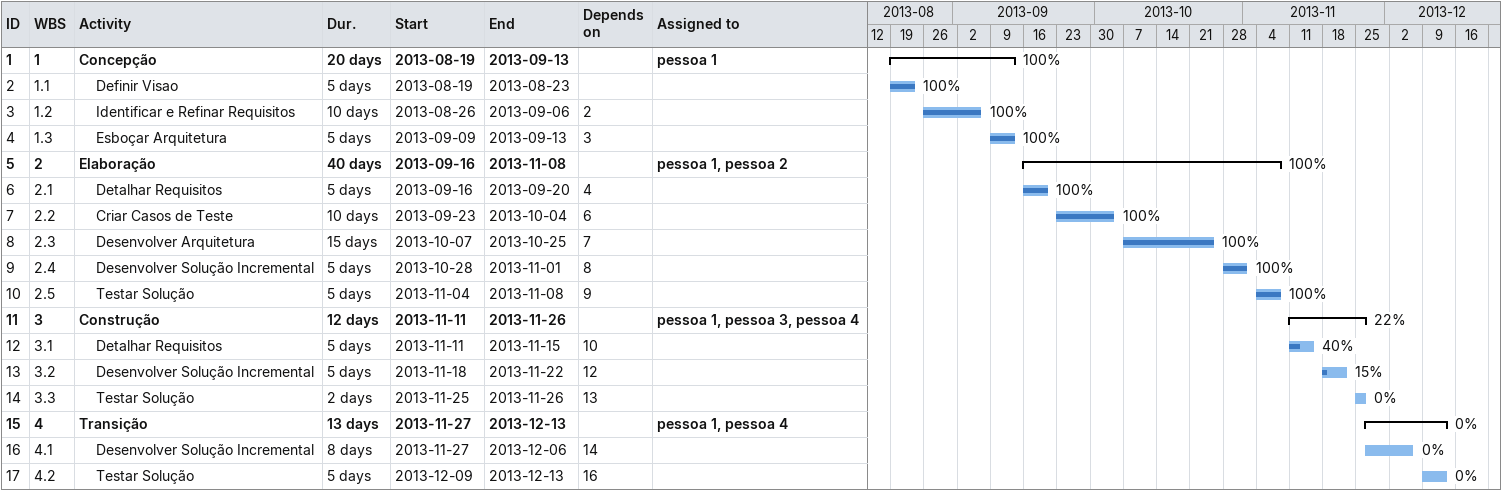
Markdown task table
| ID | WBS | Task | Duration | Start | Finish | Predecessors | Resources | % complete |
|---|---|---|---|---|---|---|---|---|
| 1 | 1 | **Concepção** | 20d | 2013-08-19 | 2013-09-13 |  | pessoa 1 | 100 |
| 2 | 1.1 | Definir Visao | 5d | 2013-08-19 | 2013-08-23 |  |  | 100 |
| 3 | 1.2 | Identificar e Refinar Requisitos | 10d | 2013-08-26 | 2013-09-06 | 2 |  | 100 |
| 4 | 1.3 | Esboçar Arquitetura | 5d | 2013-09-09 | 2013-09-13 | 3 |  | 100 |
| 5 | 2 | **Elaboração** | 40d | 2013-09-16 | 2013-11-08 |  | pessoa 1, pessoa 2 | 100 |
| 6 | 2.1 | Detalhar Requisitos | 5d | 2013-09-16 | 2013-09-20 | 4 |  | 100 |
| 7 | 2.2 | Criar Casos de Teste | 10d | 2013-09-23 | 2013-10-04 | 6 |  | 100 |
| 8 | 2.3 | Desenvolver Arquitetura | 15d | 2013-10-07 | 2013-10-25 | 7 |  | 100 |
| 9 | 2.4 | Desenvolver Solução Incremental | 5d | 2013-10-28 | 2013-11-01 | 8 |  | 100 |
| 10 | 2.5 | Testar Solução | 5d | 2013-11-04 | 2013-11-08 | 9 |  | 100 |
| 11 | 3 | **Construção** | 12d | 2013-11-11 | 2013-11-26 |  | pessoa 1, pessoa 3, pessoa 4 | 22 |
| 12 | 3.1 | Detalhar Requisitos | 5d | 2013-11-11 | 2013-11-15 | 10 |  | 40 |
| 13 | 3.2 | Desenvolver Solução Incremental | 5d | 2013-11-18 | 2013-11-22 | 12 |  | 15 |
| 14 | 3.3 | Testar Solução | 2d | 2013-11-25 | 2013-11-26 | 13 |  | 0 |
| 15 | 4 | **Transição** | 13d | 2013-11-27 | 2013-12-13 |  | pessoa 1, pessoa 4 | 0 |
| 16 | 4.1 | Desenvolver Solução Incremental | 8d | 2013-11-27 | 2013-12-06 | 14 |  | 0 |
| 17 | 4.2 | Testar Solução | 5d | 2013-12-09 | 2013-12-13 | 16 |  | 0 |
